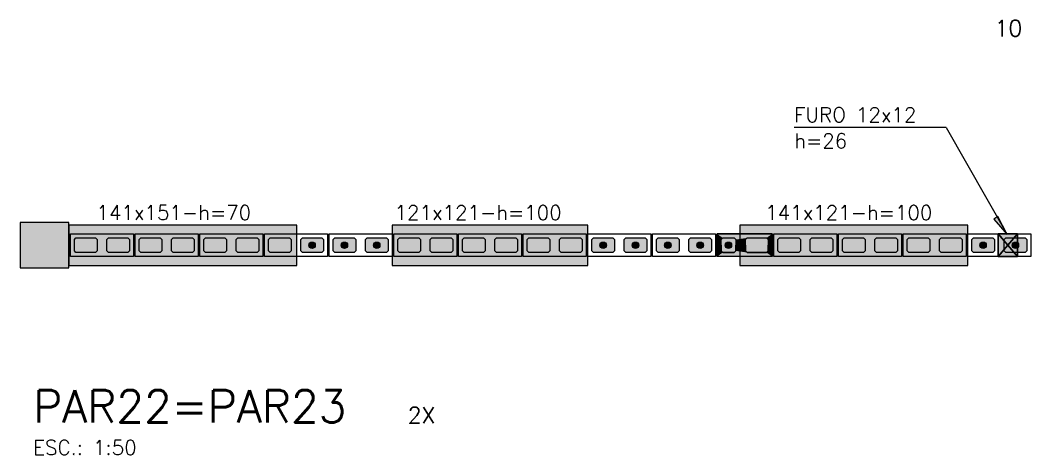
# Model space of a CAD drawing. Extents: x -1.9 to 86, y -1.6 to 60.9.
# Drawn here: x 6.53 to 19.03, y 20.91 to 26.29 of the extents above; entities that cross this region are included whole.
import ezdxf

# ---------------------------------------------------------------- set-up
doc = ezdxf.new("R2010")
doc.units = 0
doc.header["$MEASUREMENT"] = 0
for name, color, linetype in [('PENA_01', 1, 'CONTINUOUS'), ('PENA_02', 2, 'CONTINUOUS'), ('PENA_03', 3, 'CONTINUOUS'), ('PENA_06', 6, 'CONTINUOUS'), ('PENA_09', 254, 'CONTINUOUS'), ('PENA_11', 252, 'CONTINUOUS'), ('PENA_21', 100, 'CONTINUOUS'), ('PENA_23', 50, 'CONTINUOUS')]:
    doc.layers.add(name, color=color, linetype=linetype)
doc.styles.get("Standard").update_dxf_attribs({"font": 'ROMANS.SHX'})

msp = doc.modelspace()

# ---------------------------------------------------------------- linework, layer by layer
at = {"layer": 'PENA_01', "linetype": 'Continuous'}
for points in [[(7.201532, 23.571887), (7.221532, 23.591887), (7.461532, 23.591887), (7.481532, 23.571887), (7.481532, 23.431887), (7.461532, 23.411887), (7.221532, 23.411887), (7.201532, 23.431887), (7.201532, 23.571887)], [(7.601532, 23.571887), (7.621532, 23.591887), (7.861532, 23.591887), (7.881532, 23.571887), (7.881532, 23.431887), (7.861532, 23.411887), (7.621532, 23.411887), (7.601532, 23.431887), (7.601532, 23.571887)], [(8.001532, 23.571887), (8.021532, 23.591887), (8.261532, 23.591887), (8.281532, 23.571887), (8.281532, 23.431887), (8.261532, 23.411887), (8.021532, 23.411887), (8.001532, 23.431887), (8.001532, 23.571887)], [(8.401532, 23.571887), (8.421532, 23.591887), (8.661532, 23.591887), (8.681532, 23.571887), (8.681532, 23.431887), (8.661532, 23.411887), (8.421532, 23.411887), (8.401532, 23.431887), (8.401532, 23.571887)], [(8.801532, 23.571887), (8.821532, 23.591887), (9.061532, 23.591887), (9.081532, 23.571887), (9.081532, 23.431887), (9.061532, 23.411887), (8.821532, 23.411887), (8.801532, 23.431887), (8.801532, 23.571887)], [(9.201532, 23.571887), (9.221532, 23.591887), (9.461532, 23.591887), (9.481532, 23.571887), (9.481532, 23.431887), (9.461532, 23.411887), (9.221532, 23.411887), (9.201532, 23.431887), (9.201532, 23.571887)], [(9.601532, 23.571887), (9.621532, 23.591887), (9.861532, 23.591887), (9.881532, 23.571887), (9.881532, 23.431887), (9.861532, 23.411887), (9.621532, 23.411887), (9.601532, 23.431887), (9.601532, 23.571887)], [(10.001532, 23.571887), (10.021532, 23.591887), (10.261532, 23.591887), (10.281532, 23.571887), (10.281532, 23.431887), (10.261532, 23.411887), (10.021532, 23.411887), (10.001532, 23.431887), (10.001532, 23.571887)], [(10.401532, 23.571887), (10.421532, 23.591887), (10.661532, 23.591887), (10.681532, 23.571887), (10.681532, 23.431887), (10.661532, 23.411887), (10.421532, 23.411887), (10.401532, 23.431887), (10.401532, 23.571887)], [(10.801532, 23.571887), (10.821532, 23.591887), (11.061532, 23.591887), (11.081532, 23.571887), (11.081532, 23.431887), (11.061532, 23.411887), (10.821532, 23.411887), (10.801532, 23.431887), (10.801532, 23.571887)], [(11.201532, 23.571887), (11.221532, 23.591887), (11.461532, 23.591887), (11.481532, 23.571887), (11.481532, 23.431887), (11.461532, 23.411887), (11.221532, 23.411887), (11.201532, 23.431887), (11.201532, 23.571887)], [(11.601532, 23.571887), (11.621532, 23.591887), (11.861532, 23.591887), (11.881532, 23.571887), (11.881532, 23.431887), (11.861532, 23.411887), (11.621532, 23.411887), (11.601532, 23.431887), (11.601532, 23.571887)], [(12.001532, 23.571887), (12.021532, 23.591887), (12.261532, 23.591887), (12.281532, 23.571887), (12.281532, 23.431887), (12.261532, 23.411887), (12.021532, 23.411887), (12.001532, 23.431887), (12.001532, 23.571887)], [(12.401532, 23.571887), (12.421532, 23.591887), (12.661532, 23.591887), (12.681532, 23.571887), (12.681532, 23.431887), (12.661532, 23.411887), (12.421532, 23.411887), (12.401532, 23.431887), (12.401532, 23.571887)], [(12.801532, 23.571887), (12.821532, 23.591887), (13.061532, 23.591887), (13.081532, 23.571887), (13.081532, 23.431887), (13.061532, 23.411887), (12.821532, 23.411887), (12.801532, 23.431887), (12.801532, 23.571887)], [(13.201532, 23.571887), (13.221532, 23.591887), (13.461532, 23.591887), (13.481532, 23.571887), (13.481532, 23.431887), (13.461532, 23.411887), (13.221532, 23.411887), (13.201532, 23.431887), (13.201532, 23.571887)], [(13.601532, 23.571887), (13.621532, 23.591887), (13.861532, 23.591887), (13.881532, 23.571887), (13.881532, 23.431887), (13.861532, 23.411887), (13.621532, 23.411887), (13.601532, 23.431887), (13.601532, 23.571887)], [(14.001532, 23.571887), (14.021532, 23.591887), (14.261532, 23.591887), (14.281532, 23.571887), (14.281532, 23.431887), (14.261532, 23.411887), (14.021532, 23.411887), (14.001532, 23.431887), (14.001532, 23.571887)], [(14.401532, 23.571887), (14.421532, 23.591887), (14.661532, 23.591887), (14.681532, 23.571887), (14.681532, 23.431887), (14.661532, 23.411887), (14.421532, 23.411887), (14.401532, 23.431887), (14.401532, 23.571887)], [(14.801532, 23.571887), (14.821532, 23.591887), (15.061532, 23.591887), (15.081532, 23.571887), (15.081532, 23.431887), (15.061532, 23.411887), (14.821532, 23.411887), (14.801532, 23.431887), (14.801532, 23.571887)], [(15.221532, 23.591887), (15.361532, 23.591887), (15.381532, 23.571887), (15.381532, 23.431887), (15.361532, 23.411887), (15.221532, 23.411887), (15.201532, 23.431887), (15.201532, 23.571887), (15.221532, 23.591887)], [(15.521532, 23.591887), (15.761532, 23.591887), (15.781532, 23.571887), (15.781532, 23.431887), (15.761532, 23.411887), (15.521532, 23.411887), (15.501532, 23.431887), (15.501532, 23.571887), (15.521532, 23.591887)], [(15.901532, 23.571887), (15.921532, 23.591887), (16.161532, 23.591887), (16.181532, 23.571887), (16.181532, 23.431887), (16.161532, 23.411887), (15.921532, 23.411887), (15.901532, 23.431887), (15.901532, 23.571887)], [(16.301532, 23.571887), (16.321532, 23.591887), (16.561532, 23.591887), (16.581532, 23.571887), (16.581532, 23.431887), (16.561532, 23.411887), (16.321532, 23.411887), (16.301532, 23.431887), (16.301532, 23.571887)], [(16.701532, 23.571887), (16.721532, 23.591887), (16.961532, 23.591887), (16.981532, 23.571887), (16.981532, 23.431887), (16.961532, 23.411887), (16.721532, 23.411887), (16.701532, 23.431887), (16.701532, 23.571887)], [(17.101532, 23.571887), (17.121532, 23.591887), (17.361532, 23.591887), (17.381532, 23.571887), (17.381532, 23.431887), (17.361532, 23.411887), (17.121532, 23.411887), (17.101532, 23.431887), (17.101532, 23.571887)], [(17.501532, 23.571887), (17.521532, 23.591887), (17.761532, 23.591887), (17.781532, 23.571887), (17.781532, 23.431887), (17.761532, 23.411887), (17.521532, 23.411887), (17.501532, 23.431887), (17.501532, 23.571887)], [(17.901532, 23.571887), (17.921532, 23.591887), (18.161532, 23.591887), (18.181532, 23.571887), (18.181532, 23.431887), (18.161532, 23.411887), (17.921532, 23.411887), (17.901532, 23.431887), (17.901532, 23.571887)], [(18.301532, 23.571887), (18.321532, 23.591887), (18.561532, 23.591887), (18.581532, 23.571887), (18.581532, 23.431887), (18.561532, 23.411887), (18.321532, 23.411887), (18.301532, 23.431887), (18.301532, 23.571887)], [(18.701532, 23.571887), (18.721532, 23.591887), (18.961532, 23.591887), (18.981532, 23.571887), (18.981532, 23.431887), (18.961532, 23.411887), (18.721532, 23.411887), (18.701532, 23.431887), (18.701532, 23.571887)]]:
    msp.add_lwpolyline(points, dxfattribs=at)
at = {"layer": 'PENA_02', "linetype": 'Continuous'}
for points in [[(6.531532, 23.221887), (7.131532, 23.221887), (7.131532, 23.781887), (6.531532, 23.781887), (6.531532, 23.221887)], [(7.151532, 23.641887), (7.931532, 23.641887), (7.931532, 23.361887), (7.151532, 23.361887), (7.151532, 23.641887)], [(7.951532, 23.641887), (8.731532, 23.641887), (8.731532, 23.361887), (7.951532, 23.361887), (7.951532, 23.641887)], [(8.751532, 23.641887), (9.531532, 23.641887), (9.531532, 23.361887), (8.751532, 23.361887), (8.751532, 23.641887)], [(9.551532, 23.641887), (10.331532, 23.641887), (10.331532, 23.361887), (9.551532, 23.361887), (9.551532, 23.641887)], [(10.351532, 23.641887), (11.131532, 23.641887), (11.131532, 23.361887), (10.351532, 23.361887), (10.351532, 23.641887)], [(11.151532, 23.641887), (11.931532, 23.641887), (11.931532, 23.361887), (11.151532, 23.361887), (11.151532, 23.641887)], [(11.951532, 23.641887), (12.731532, 23.641887), (12.731532, 23.361887), (11.951532, 23.361887), (11.951532, 23.641887)], [(12.751532, 23.641887), (13.531532, 23.641887), (13.531532, 23.361887), (12.751532, 23.361887), (12.751532, 23.641887)], [(13.551532, 23.641887), (14.331532, 23.641887), (14.331532, 23.361887), (13.551532, 23.361887), (13.551532, 23.641887)], [(14.351532, 23.641887), (15.131532, 23.641887), (15.131532, 23.361887), (14.351532, 23.361887), (14.351532, 23.641887)], [(15.151532, 23.641887), (15.831532, 23.641887), (15.831532, 23.361887), (15.151532, 23.361887), (15.151532, 23.641887)], [(15.851532, 23.641887), (16.631532, 23.641887), (16.631532, 23.361887), (15.851532, 23.361887), (15.851532, 23.641887)], [(16.651532, 23.641887), (17.431532, 23.641887), (17.431532, 23.361887), (16.651532, 23.361887), (16.651532, 23.641887)], [(17.451532, 23.641887), (18.231532, 23.641887), (18.231532, 23.361887), (17.451532, 23.361887), (17.451532, 23.641887)], [(18.251532, 23.641887), (19.031532, 23.641887), (19.031532, 23.361887), (18.251532, 23.361887), (18.251532, 23.641887)]]:
    msp.add_lwpolyline(points, dxfattribs=at)
at = {"layer": 'PENA_03', "linetype": 'Continuous'}
for p, q in [((17.983957, 24.956791), (16.104569, 24.956791)), ((17.983957, 24.956791), (16.104569, 24.956791)), ((17.983957, 24.956791), (18.73737, 23.634891)), ((17.983957, 24.956791), (18.73737, 23.634891)), ((18.867291, 23.361887), (18.627291, 23.64189)), ((18.868818, 23.644054), (18.628818, 23.364054)), ((18.868819, 23.363283), (18.628818, 23.644054))]:
    msp.add_line(p, q, dxfattribs=at)
for points in [[(6.531532, 23.221887), (7.131532, 23.221887), (7.131532, 23.781887), (6.531532, 23.781887), (6.531532, 23.221887)], [(18.73737, 23.634891), (18.622706, 23.858951), (18.574207, 23.826538), (18.73737, 23.634891)], [(18.73737, 23.634891), (18.622706, 23.858951), (18.574207, 23.826538), (18.73737, 23.634891)], [(18.628818, 23.644054), (18.868818, 23.644054), (18.868819, 23.363283), (18.628819, 23.363283), (18.628818, 23.644054)], [(10.281532, 23.431887), (10.261532, 23.411887), (10.021532, 23.411887), (10.001532, 23.431887), (10.001532, 23.571887), (10.021532, 23.591887), (10.261532, 23.591887), (10.281532, 23.571887), (10.281532, 23.431887)], [(10.681532, 23.431887), (10.661532, 23.411887), (10.421532, 23.411887), (10.401532, 23.431887), (10.401532, 23.571887), (10.421532, 23.591887), (10.661532, 23.591887), (10.681532, 23.571887), (10.681532, 23.431887)], [(11.081532, 23.431887), (11.061532, 23.411887), (10.821532, 23.411887), (10.801532, 23.431887), (10.801532, 23.571887), (10.821532, 23.591887), (11.061532, 23.591887), (11.081532, 23.571887), (11.081532, 23.431887)], [(13.881532, 23.431887), (13.861532, 23.411887), (13.621532, 23.411887), (13.601532, 23.431887), (13.601532, 23.571887), (13.621532, 23.591887), (13.861532, 23.591887), (13.881532, 23.571887), (13.881532, 23.431887)], [(14.281532, 23.431887), (14.261532, 23.411887), (14.021532, 23.411887), (14.001532, 23.431887), (14.001532, 23.571887), (14.021532, 23.591887), (14.261532, 23.591887), (14.281532, 23.571887), (14.281532, 23.431887)], [(14.681532, 23.431887), (14.661532, 23.411887), (14.421532, 23.411887), (14.401532, 23.431887), (14.401532, 23.571887), (14.421532, 23.591887), (14.661532, 23.591887), (14.681532, 23.571887), (14.681532, 23.431887)], [(15.081532, 23.431887), (15.061532, 23.411887), (14.821532, 23.411887), (14.801532, 23.431887), (14.801532, 23.571887), (14.821532, 23.591887), (15.061532, 23.591887), (15.081532, 23.571887), (15.081532, 23.431887)], [(15.361532, 23.591887), (15.381532, 23.571887), (15.381532, 23.431887), (15.361532, 23.411887), (15.221532, 23.411887), (15.201532, 23.431887), (15.201532, 23.571887), (15.221532, 23.591887), (15.361532, 23.591887)], [(18.581532, 23.431887), (18.561532, 23.411887), (18.321532, 23.411887), (18.301532, 23.431887), (18.301532, 23.571887), (18.321532, 23.591887), (18.561532, 23.591887), (18.581532, 23.571887), (18.581532, 23.431887)], [(18.981532, 23.431887), (18.961532, 23.411887), (18.721532, 23.411887), (18.701532, 23.431887), (18.701532, 23.571887), (18.721532, 23.591887), (18.961532, 23.591887), (18.981532, 23.571887), (18.981532, 23.431887)]]:
    msp.add_lwpolyline(points, dxfattribs=at)
for centre in [(10.141532, 23.501887), (10.541532, 23.501887), (10.941532, 23.501887), (13.741532, 23.501887), (14.141532, 23.501887), (14.541532, 23.501887), (14.941532, 23.501887), (15.291532, 23.501887), (18.441532, 23.501887), (18.841532, 23.501887)]:
    msp.add_circle(centre, 0.04, dxfattribs=at)
for points in [[(18.73737, 23.634891), (18.622706, 23.858951), (18.574207, 23.826538)], [(18.73737, 23.634891), (18.622706, 23.858951), (18.574207, 23.826538)], [(18.73737, 23.634891), (18.574207, 23.826538), (18.73737, 23.634891)], [(18.73737, 23.634891), (18.574207, 23.826538), (18.73737, 23.634891)], [(10.181532, 23.501887), (10.121532, 23.536528), (10.103945, 23.515568)], [(10.181532, 23.501887), (10.103945, 23.515568), (10.103945, 23.488206)], [(10.181532, 23.501887), (10.103945, 23.488206), (10.121532, 23.467246)], [(10.181532, 23.501887), (10.148478, 23.541279), (10.121532, 23.536528)], [(10.181532, 23.501887), (10.121532, 23.467246), (10.148478, 23.462495)], [(10.181532, 23.501887), (10.172174, 23.527599), (10.148478, 23.541279)], [(10.181532, 23.501887), (10.148478, 23.462495), (10.172174, 23.476175)], [(10.181532, 23.501887), (10.172174, 23.476175), (10.181532, 23.501887)], [(10.581532, 23.501887), (10.521532, 23.536528), (10.503945, 23.515568)], [(10.581532, 23.501887), (10.503945, 23.515568), (10.503945, 23.488206)], [(10.581532, 23.501887), (10.503945, 23.488206), (10.521532, 23.467246)], [(10.581532, 23.501887), (10.548478, 23.541279), (10.521532, 23.536528)], [(10.581532, 23.501887), (10.521532, 23.467246), (10.548478, 23.462495)], [(10.581532, 23.501887), (10.572174, 23.527599), (10.548478, 23.541279)], [(10.581532, 23.501887), (10.548478, 23.462495), (10.572174, 23.476175)], [(10.581532, 23.501887), (10.572174, 23.476175), (10.581532, 23.501887)], [(10.981532, 23.501887), (10.921532, 23.536528), (10.903945, 23.515568)], [(10.981532, 23.501887), (10.903945, 23.515568), (10.903945, 23.488206)], [(10.981532, 23.501887), (10.903945, 23.488206), (10.921532, 23.467246)], [(10.981532, 23.501887), (10.948478, 23.541279), (10.921532, 23.536528)], [(10.981532, 23.501887), (10.921532, 23.467246), (10.948478, 23.462495)], [(10.981532, 23.501887), (10.972174, 23.527599), (10.948478, 23.541279)], [(10.981532, 23.501887), (10.948478, 23.462495), (10.972174, 23.476175)], [(10.981532, 23.501887), (10.972174, 23.476175), (10.981532, 23.501887)], [(13.781532, 23.501887), (13.721532, 23.536528), (13.703945, 23.515568)], [(13.781532, 23.501887), (13.703945, 23.515568), (13.703945, 23.488206)], [(13.781532, 23.501887), (13.703945, 23.488206), (13.721532, 23.467246)], [(13.781532, 23.501887), (13.748478, 23.541279), (13.721532, 23.536528)], [(13.781532, 23.501887), (13.721532, 23.467246), (13.748478, 23.462495)], [(13.781532, 23.501887), (13.772174, 23.527599), (13.748478, 23.541279)], [(13.781532, 23.501887), (13.748478, 23.462495), (13.772174, 23.476175)], [(13.781532, 23.501887), (13.772174, 23.476175), (13.781532, 23.501887)], [(14.181532, 23.501887), (14.121532, 23.536528), (14.103945, 23.515568)], [(14.181532, 23.501887), (14.103945, 23.515568), (14.103945, 23.488206)], [(14.181532, 23.501887), (14.103945, 23.488206), (14.121532, 23.467246)], [(14.181532, 23.501887), (14.148478, 23.541279), (14.121532, 23.536528)], [(14.181532, 23.501887), (14.121532, 23.467246), (14.148478, 23.462495)], [(14.181532, 23.501887), (14.172174, 23.527599), (14.148478, 23.541279)], [(14.181532, 23.501887), (14.148478, 23.462495), (14.172174, 23.476175)], [(14.181532, 23.501887), (14.172174, 23.476175), (14.181532, 23.501887)], [(14.581532, 23.501887), (14.521532, 23.536528), (14.503945, 23.515568)], [(14.581532, 23.501887), (14.503945, 23.515568), (14.503945, 23.488206)], [(14.581532, 23.501887), (14.503945, 23.488206), (14.521532, 23.467246)], [(14.581532, 23.501887), (14.548478, 23.541279), (14.521532, 23.536528)], [(14.581532, 23.501887), (14.521532, 23.467246), (14.548478, 23.462495)], [(14.581532, 23.501887), (14.572174, 23.527599), (14.548478, 23.541279)], [(14.581532, 23.501887), (14.548478, 23.462495), (14.572174, 23.476175)], [(14.581532, 23.501887), (14.572174, 23.476175), (14.581532, 23.501887)], [(14.981532, 23.501887), (14.921532, 23.536528), (14.903945, 23.515568)], [(14.981532, 23.501887), (14.903945, 23.515568), (14.903945, 23.488206)], [(14.981532, 23.501887), (14.903945, 23.488206), (14.921532, 23.467246)], [(14.981532, 23.501887), (14.948478, 23.541279), (14.921532, 23.536528)], [(14.981532, 23.501887), (14.921532, 23.467246), (14.948478, 23.462495)], [(14.981532, 23.501887), (14.972174, 23.527599), (14.948478, 23.541279)], [(14.981532, 23.501887), (14.948478, 23.462495), (14.972174, 23.476175)], [(14.981532, 23.501887), (14.972174, 23.476175), (14.981532, 23.501887)], [(15.331532, 23.501887), (15.271532, 23.536528), (15.253945, 23.515568)], [(15.331532, 23.501887), (15.253945, 23.515568), (15.253945, 23.488206)], [(15.331532, 23.501887), (15.253945, 23.488206), (15.271532, 23.467246)], [(15.331532, 23.501887), (15.298478, 23.541279), (15.271532, 23.536528)], [(15.331532, 23.501887), (15.271532, 23.467246), (15.298478, 23.462495)], [(15.331532, 23.501887), (15.322174, 23.527599), (15.298478, 23.541279)], [(15.331532, 23.501887), (15.298478, 23.462495), (15.322174, 23.476175)], [(15.331532, 23.501887), (15.322174, 23.476175), (15.331532, 23.501887)], [(18.481532, 23.501887), (18.421532, 23.536528), (18.403945, 23.515568)], [(18.481532, 23.501887), (18.403945, 23.515568), (18.403945, 23.488206)], [(18.481532, 23.501887), (18.403945, 23.488206), (18.421532, 23.467246)], [(18.481532, 23.501887), (18.448478, 23.541279), (18.421532, 23.536528)], [(18.481532, 23.501887), (18.421532, 23.467246), (18.448478, 23.462495)], [(18.481532, 23.501887), (18.472174, 23.527599), (18.448478, 23.541279)], [(18.481532, 23.501887), (18.448478, 23.462495), (18.472174, 23.476175)], [(18.481532, 23.501887), (18.472174, 23.476175), (18.481532, 23.501887)], [(18.881532, 23.501887), (18.821532, 23.536528), (18.803945, 23.515568)], [(18.881532, 23.501887), (18.803945, 23.515568), (18.803945, 23.488206)], [(18.881532, 23.501887), (18.803945, 23.488206), (18.821532, 23.467246)], [(18.881532, 23.501887), (18.848478, 23.541279), (18.821532, 23.536528)], [(18.881532, 23.501887), (18.821532, 23.467246), (18.848478, 23.462495)], [(18.881532, 23.501887), (18.872174, 23.527599), (18.848478, 23.541279)], [(18.881532, 23.501887), (18.848478, 23.462495), (18.872174, 23.476175)], [(18.881532, 23.501887), (18.872174, 23.476175), (18.881532, 23.501887)]]:
    msp.add_solid(points, dxfattribs=at)
at = {"layer": 'PENA_09', "linetype": 'Continuous'}
for points in [[(18.748653, 23.503862), (18.868818, 23.644054), (18.628818, 23.644054), (18.748653, 23.503862)], [(18.628819, 23.364055), (18.748653, 23.503862), (18.628818, 23.644054), (18.628819, 23.364055)], [(18.868819, 23.363283), (18.868818, 23.644054), (18.748653, 23.503862), (18.868819, 23.363283)], [(18.748653, 23.503862), (18.628819, 23.364055), (18.628819, 23.363283), (18.868819, 23.363283), (18.748653, 23.503862)]]:
    msp.add_lwpolyline(points, dxfattribs=at)
for points in [[(18.748653, 23.503862), (18.868818, 23.644054), (18.628818, 23.644054)], [(18.748653, 23.503862), (18.628818, 23.644054), (18.748653, 23.503862)], [(18.628819, 23.364055), (18.748653, 23.503862), (18.628818, 23.644054)], [(18.628819, 23.364055), (18.628818, 23.644054), (18.628819, 23.364055)], [(18.868819, 23.363283), (18.868818, 23.644054), (18.748653, 23.503862)], [(18.748653, 23.503862), (18.628819, 23.364055), (18.628819, 23.364055)], [(18.748653, 23.503862), (18.628819, 23.364055), (18.868819, 23.363283)], [(18.868819, 23.363283), (18.748653, 23.503862), (18.868819, 23.363283)], [(18.748653, 23.503862), (18.868819, 23.363283), (18.748653, 23.503862)]]:
    msp.add_solid(points, dxfattribs=at)
at = {"layer": 'PENA_11', "linetype": 'Continuous'}
for points in [[(6.531532, 23.221887), (7.131532, 23.221887), (7.131532, 23.781887)], [(6.531532, 23.221887), (7.131532, 23.781887), (6.531532, 23.781887)], [(6.531532, 23.221887), (6.531532, 23.781887), (6.531532, 23.221887)], [(10.281532, 23.431887), (10.001532, 23.571887), (10.021532, 23.591887)], [(10.281532, 23.431887), (10.001532, 23.431887), (10.001532, 23.571887)], [(10.281532, 23.431887), (10.021532, 23.591887), (10.261532, 23.591887)], [(10.281532, 23.431887), (10.261532, 23.591887), (10.281532, 23.571887)], [(10.281532, 23.431887), (10.281532, 23.571887), (10.281532, 23.431887)], [(10.681532, 23.431887), (10.401532, 23.571887), (10.421532, 23.591887)], [(10.681532, 23.431887), (10.401532, 23.431887), (10.401532, 23.571887)], [(10.681532, 23.431887), (10.421532, 23.591887), (10.661532, 23.591887)], [(10.681532, 23.431887), (10.661532, 23.591887), (10.681532, 23.571887)], [(10.681532, 23.431887), (10.681532, 23.571887), (10.681532, 23.431887)], [(11.081532, 23.431887), (10.801532, 23.571887), (10.821532, 23.591887)], [(11.081532, 23.431887), (10.801532, 23.431887), (10.801532, 23.571887)], [(11.081532, 23.431887), (10.821532, 23.591887), (11.061532, 23.591887)], [(11.081532, 23.431887), (11.061532, 23.591887), (11.081532, 23.571887)], [(11.081532, 23.431887), (11.081532, 23.571887), (11.081532, 23.431887)], [(13.881532, 23.431887), (13.601532, 23.571887), (13.621532, 23.591887)], [(13.881532, 23.431887), (13.601532, 23.431887), (13.601532, 23.571887)], [(13.881532, 23.431887), (13.621532, 23.591887), (13.861532, 23.591887)], [(13.881532, 23.431887), (13.861532, 23.591887), (13.881532, 23.571887)], [(13.881532, 23.431887), (13.881532, 23.571887), (13.881532, 23.431887)], [(14.281532, 23.431887), (14.001532, 23.571887), (14.021532, 23.591887)], [(14.281532, 23.431887), (14.001532, 23.431887), (14.001532, 23.571887)], [(14.281532, 23.431887), (14.021532, 23.591887), (14.261532, 23.591887)], [(14.281532, 23.431887), (14.261532, 23.591887), (14.281532, 23.571887)], [(14.281532, 23.431887), (14.281532, 23.571887), (14.281532, 23.431887)], [(14.681532, 23.431887), (14.401532, 23.571887), (14.421532, 23.591887)], [(14.681532, 23.431887), (14.401532, 23.431887), (14.401532, 23.571887)], [(14.681532, 23.431887), (14.421532, 23.591887), (14.661532, 23.591887)], [(14.681532, 23.431887), (14.661532, 23.591887), (14.681532, 23.571887)], [(14.681532, 23.431887), (14.681532, 23.571887), (14.681532, 23.431887)], [(15.081532, 23.431887), (14.801532, 23.571887), (14.821532, 23.591887)], [(15.081532, 23.431887), (14.801532, 23.431887), (14.801532, 23.571887)], [(15.081532, 23.431887), (14.821532, 23.591887), (15.061532, 23.591887)], [(15.081532, 23.431887), (15.061532, 23.591887), (15.081532, 23.571887)], [(15.081532, 23.431887), (15.081532, 23.571887), (15.081532, 23.431887)], [(15.361532, 23.591887), (15.221532, 23.411887), (15.201532, 23.431887)], [(15.361532, 23.591887), (15.201532, 23.431887), (15.201532, 23.571887)], [(15.361532, 23.591887), (15.201532, 23.571887), (15.221532, 23.591887)], [(15.361532, 23.591887), (15.361532, 23.411887), (15.221532, 23.411887)], [(15.361532, 23.591887), (15.221532, 23.591887), (15.361532, 23.591887)], [(15.361532, 23.591887), (15.381532, 23.571887), (15.381532, 23.431887)], [(15.361532, 23.591887), (15.381532, 23.431887), (15.361532, 23.411887)], [(18.581532, 23.431887), (18.301532, 23.571887), (18.321532, 23.591887)], [(18.581532, 23.431887), (18.301532, 23.431887), (18.301532, 23.571887)], [(18.581532, 23.431887), (18.321532, 23.591887), (18.561532, 23.591887)], [(18.581532, 23.431887), (18.561532, 23.591887), (18.581532, 23.571887)], [(18.581532, 23.431887), (18.581532, 23.571887), (18.581532, 23.431887)], [(18.981532, 23.431887), (18.701532, 23.571887), (18.721532, 23.591887)], [(18.981532, 23.431887), (18.701532, 23.431887), (18.701532, 23.571887)], [(18.981532, 23.431887), (18.721532, 23.591887), (18.961532, 23.591887)], [(18.981532, 23.431887), (18.961532, 23.591887), (18.981532, 23.571887)], [(18.981532, 23.431887), (18.981532, 23.571887), (18.981532, 23.431887)], [(10.281532, 23.431887), (10.021532, 23.411887), (10.001532, 23.431887)], [(10.281532, 23.431887), (10.261532, 23.411887), (10.021532, 23.411887)], [(10.681532, 23.431887), (10.421532, 23.411887), (10.401532, 23.431887)], [(10.681532, 23.431887), (10.661532, 23.411887), (10.421532, 23.411887)], [(11.081532, 23.431887), (10.821532, 23.411887), (10.801532, 23.431887)], [(11.081532, 23.431887), (11.061532, 23.411887), (10.821532, 23.411887)], [(13.881532, 23.431887), (13.621532, 23.411887), (13.601532, 23.431887)], [(13.881532, 23.431887), (13.861532, 23.411887), (13.621532, 23.411887)], [(14.281532, 23.431887), (14.021532, 23.411887), (14.001532, 23.431887)], [(14.281532, 23.431887), (14.261532, 23.411887), (14.021532, 23.411887)], [(14.681532, 23.431887), (14.421532, 23.411887), (14.401532, 23.431887)], [(14.681532, 23.431887), (14.661532, 23.411887), (14.421532, 23.411887)], [(15.081532, 23.431887), (14.821532, 23.411887), (14.801532, 23.431887)], [(15.081532, 23.431887), (15.061532, 23.411887), (14.821532, 23.411887)], [(18.581532, 23.431887), (18.321532, 23.411887), (18.301532, 23.431887)], [(18.581532, 23.431887), (18.561532, 23.411887), (18.321532, 23.411887)], [(18.981532, 23.431887), (18.721532, 23.411887), (18.701532, 23.431887)], [(18.981532, 23.431887), (18.961532, 23.411887), (18.721532, 23.411887)]]:
    msp.add_solid(points, dxfattribs=at)
at = {"layer": 'PENA_21', "linetype": 'Continuous'}
for points in [[(15.151532, 23.501887), (15.201532, 23.501887), (15.201532, 23.571887), (15.221532, 23.591887), (15.361532, 23.591887), (15.381532, 23.571887), (15.381532, 23.501887), (15.501532, 23.501887), (15.501532, 23.571887), (15.521532, 23.591887), (15.761532, 23.591887), (15.781532, 23.571887), (15.781532, 23.501887), (15.831532, 23.501887), (15.831532, 23.641887), (15.151532, 23.641887), (15.151532, 23.501887)], [(15.151532, 23.501887), (15.201532, 23.501887), (15.201532, 23.431887), (15.221532, 23.411887), (15.361532, 23.411887), (15.381532, 23.431887), (15.381532, 23.501887), (15.501532, 23.501887), (15.501532, 23.431887), (15.521532, 23.411887), (15.761532, 23.411887), (15.781532, 23.431887), (15.781532, 23.501887), (15.831532, 23.501887), (15.831532, 23.361887), (15.151532, 23.361887), (15.151532, 23.501887)]]:
    msp.add_lwpolyline(points, dxfattribs=at)
for points in [[(15.831532, 23.641887), (15.151532, 23.641887), (15.221532, 23.591887)], [(15.151532, 23.641887), (15.151532, 23.501887), (15.201532, 23.501887)], [(15.151532, 23.641887), (15.201532, 23.501887), (15.201532, 23.571887)], [(15.151532, 23.641887), (15.201532, 23.571887), (15.221532, 23.591887)], [(15.831532, 23.641887), (15.221532, 23.591887), (15.361532, 23.591887)], [(15.831532, 23.641887), (15.361532, 23.591887), (15.381532, 23.571887)], [(15.831532, 23.641887), (15.381532, 23.571887), (15.521532, 23.591887)], [(15.831532, 23.641887), (15.521532, 23.591887), (15.761532, 23.591887)], [(15.831532, 23.641887), (15.761532, 23.591887), (15.781532, 23.571887)], [(15.831532, 23.641887), (15.781532, 23.571887), (15.831532, 23.501887)], [(15.151532, 23.361887), (15.151532, 23.501887), (15.201532, 23.501887)], [(15.151532, 23.361887), (15.201532, 23.501887), (15.201532, 23.431887)], [(15.381532, 23.571887), (15.501532, 23.571887), (15.521532, 23.591887)], [(15.381532, 23.571887), (15.381532, 23.501887), (15.501532, 23.501887)], [(15.381532, 23.571887), (15.501532, 23.501887), (15.501532, 23.571887)], [(15.381532, 23.431887), (15.381532, 23.501887), (15.501532, 23.501887)], [(15.381532, 23.431887), (15.501532, 23.501887), (15.501532, 23.431887)], [(15.831532, 23.501887), (15.781532, 23.571887), (15.781532, 23.501887)], [(15.831532, 23.361887), (15.781532, 23.431887), (15.831532, 23.501887)], [(15.831532, 23.501887), (15.781532, 23.431887), (15.781532, 23.501887)], [(15.151532, 23.361887), (15.201532, 23.431887), (15.221532, 23.411887)], [(15.831532, 23.361887), (15.151532, 23.361887), (15.221532, 23.411887)], [(15.831532, 23.361887), (15.221532, 23.411887), (15.361532, 23.411887)], [(15.831532, 23.361887), (15.361532, 23.411887), (15.381532, 23.431887)], [(15.831532, 23.361887), (15.381532, 23.431887), (15.521532, 23.411887)], [(15.381532, 23.431887), (15.501532, 23.431887), (15.521532, 23.411887)], [(15.831532, 23.361887), (15.521532, 23.411887), (15.761532, 23.411887)], [(15.831532, 23.361887), (15.761532, 23.411887), (15.781532, 23.431887)]]:
    msp.add_solid(points, dxfattribs=at)
at = {"layer": 'PENA_23', "linetype": 'Continuous'}
for points in [[(7.131532, 23.251887), (9.951532, 23.251887), (9.951532, 23.751887), (7.131532, 23.751887), (7.131532, 23.251887)], [(7.131532, 23.251887), (9.951532, 23.251887), (9.951532, 23.751887), (7.131532, 23.751887), (7.131532, 23.251887)], [(11.131532, 23.251887), (13.551532, 23.251887), (13.551532, 23.751887), (11.131532, 23.751887), (11.131532, 23.251887)], [(11.131532, 23.251887), (13.551532, 23.251887), (13.551532, 23.751887), (11.131532, 23.751887), (11.131532, 23.251887)], [(15.431532, 23.251887), (18.251532, 23.251887), (18.251532, 23.751887), (15.431532, 23.751887), (15.431532, 23.251887)], [(15.431532, 23.251887), (18.251532, 23.251887), (18.251532, 23.751887), (15.431532, 23.751887), (15.431532, 23.251887)]]:
    msp.add_lwpolyline(points, dxfattribs=at)
for points in [[(7.131532, 23.251887), (9.951532, 23.251887), (9.951532, 23.751887)], [(7.131532, 23.251887), (9.951532, 23.751887), (7.131532, 23.751887)], [(7.131532, 23.251887), (7.131532, 23.751887), (7.131532, 23.251887)], [(7.131532, 23.251887), (9.951532, 23.251887), (9.951532, 23.751887)], [(7.131532, 23.251887), (9.951532, 23.751887), (7.131532, 23.751887)], [(7.131532, 23.251887), (7.131532, 23.751887), (7.131532, 23.251887)], [(11.131532, 23.251887), (13.551532, 23.251887), (13.551532, 23.751887)], [(11.131532, 23.251887), (13.551532, 23.751887), (11.131532, 23.751887)], [(11.131532, 23.251887), (11.131532, 23.751887), (11.131532, 23.251887)], [(11.131532, 23.251887), (13.551532, 23.251887), (13.551532, 23.751887)], [(11.131532, 23.251887), (13.551532, 23.751887), (11.131532, 23.751887)], [(11.131532, 23.251887), (11.131532, 23.751887), (11.131532, 23.251887)], [(15.431532, 23.251887), (18.251532, 23.251887), (18.251532, 23.751887)], [(15.431532, 23.251887), (18.251532, 23.751887), (15.431532, 23.751887)], [(15.431532, 23.251887), (15.431532, 23.751887), (15.431532, 23.251887)], [(15.431532, 23.251887), (18.251532, 23.251887), (18.251532, 23.751887)], [(15.431532, 23.251887), (18.251532, 23.751887), (15.431532, 23.751887)], [(15.431532, 23.251887), (15.431532, 23.751887), (15.431532, 23.251887)]]:
    msp.add_solid(points, dxfattribs=at)

# ---------------------------------------------------------------- texts
at = {"layer": 'PENA_02', "linetype": 'Continuous'}
msp.add_text('2X', height=0.2, dxfattribs=at).set_placement((11.324456, 21.299606))
at = {"layer": 'PENA_03', "linetype": 'Continuous'}
for s, height, p in [('10', 0.2, (18.583532, 26.085782)), ('FURO 12x12', 0.18, (16.104425, 25.025885)), ('FURO 12x12', 0.18, (16.104425, 25.025885)), ('h=26', 0.18, (16.104867, 24.703304)), ('h=26', 0.18, (16.104867, 24.703304)), ('141x151-h=70', 0.18, (7.474495, 23.81576)), ('121x121-h=100', 0.18, (11.161556, 23.81576)), ('141x121-h=100', 0.18, (15.746791, 23.81576)), ('ESC.: 1:50', 0.18, (6.691643, 20.909668))]:
    msp.add_text(s, height=height, dxfattribs=at).set_placement(p)
at = {"layer": 'PENA_06', "linetype": 'Continuous'}
msp.add_text('PAR22=PAR23', height=0.4, dxfattribs=at).set_placement((6.691643, 21.309668))

doc.saveas('drawing.dxf')
